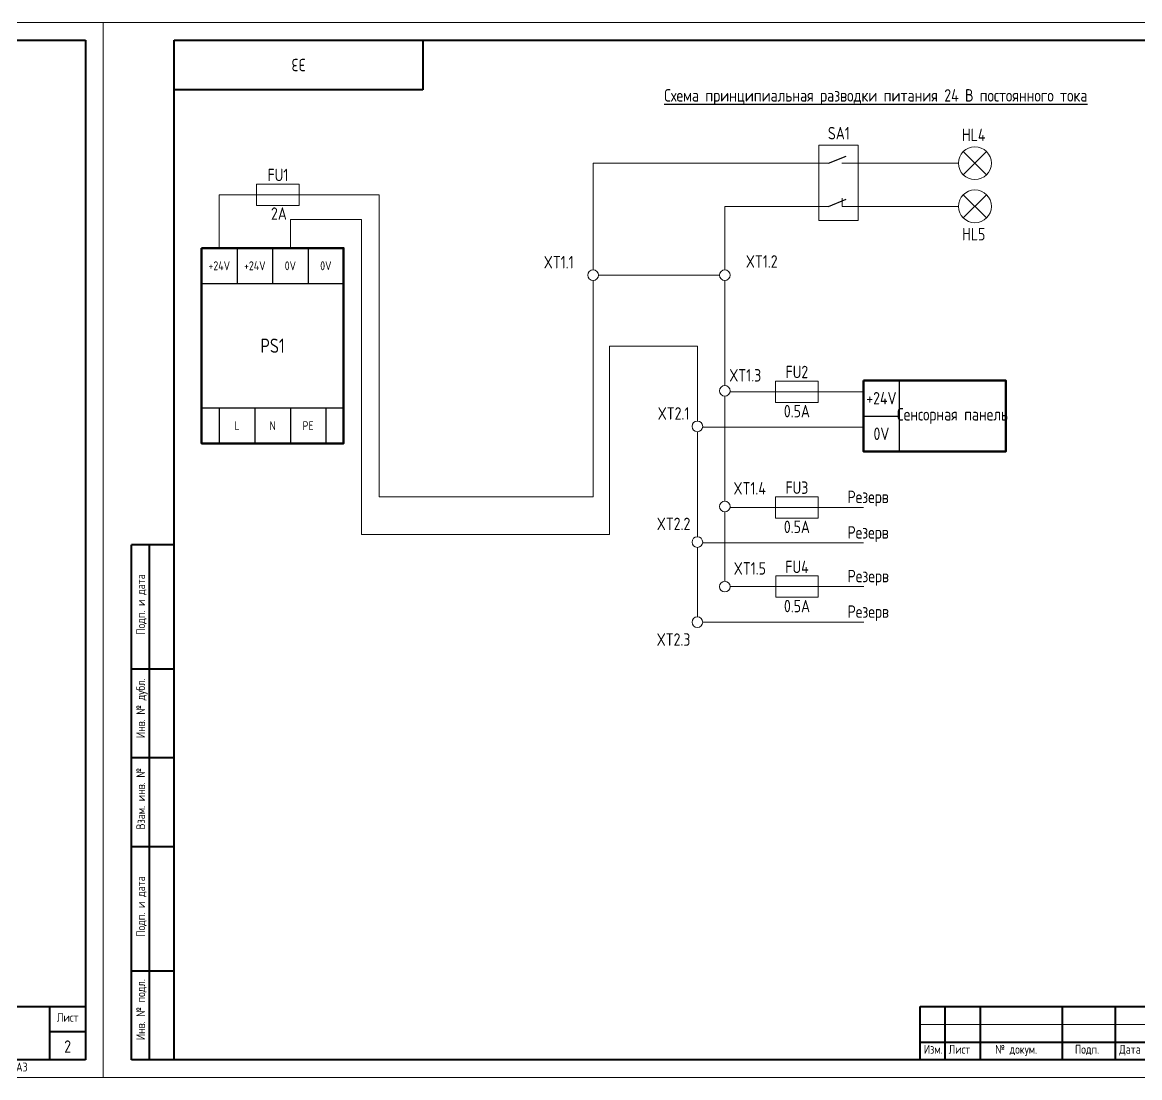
# Model space of a CAD drawing. Header units: millimetres. Extents: x 3520 to 4990, y 400 to 1747.
# Drawn here: x 4127.3 to 4441.8, y 1000 to 1297 of the extents above; entities that cross this region are included whole.
import ezdxf

# ---------------------------------------------------------------- set-up
doc = ezdxf.new("R2010")
doc.units = ezdxf.units.MM
doc.linetypes.add('K5LT_BASIC', pattern=[0])
doc.linetypes.add('K5LT_THIN', pattern=[0])
doc.layers.add('Стерка', color=7, linetype='Continuous', lineweight=15)
doc.styles.add('ГОСТ В', font='GOST_0.TTF', dxfattribs={"height": 3.5})
doc.styles.add('ГОСТ тип А', font='GOST_0.TTF', dxfattribs={"height": 3.5})

# ---------------------------------------------------------------- blocks, each defined once
blk = doc.blocks.new('A3-2')
at = {"linetype": 'K5LT_THIN', "lineweight": 18}
for p, q in [((420, 0), (420, 297)), ((420, 297), (840, 297)), ((840, 297), (840, 0)), ((650, 15), (715, 15)), ((840, 0), (420, 0))]:
    blk.add_line(p, q, dxfattribs=at)
at = {"linetype": 'K5LT_BASIC', "lineweight": 40}
for p, q in [((440, 5), (440, 292)), ((440, 292), (835, 292)), ((510, 292), (510, 278)), ((835, 292), (835, 5)), ((510, 278), (440, 278)), ((428, 5), (428, 150)), ((440, 150), (428, 150)), ((433, 5), (433, 150)), ((440, 115), (428, 115)), ((440, 90), (428, 90)), ((440, 65), (428, 65)), ((440, 30), (428, 30)), ((650, 20), (835, 20)), ((650, 5), (650, 20)), ((657, 5), (657, 20)), ((667, 5), (667, 20)), ((690, 5), (690, 20)), ((705, 5), (705, 20)), ((715, 5), (715, 20)), ((825, 5), (825, 20)), ((825, 13), (835, 13)), ((650, 10), (657, 10)), ((657, 10), (667, 10)), ((667, 10), (690, 10)), ((690, 10), (705, 10)), ((705, 10), (715, 10)), ((440, 5), (428, 5)), ((835, 5), (440, 5))]:
    blk.add_line(p, q, dxfattribs=at)
at = {"char_height": 2.5, "attachment_point": 1, "rotation": 90, "style": 'ГОСТ тип А'}
for s, insert in [('Подп. и дата', (429.32, 124.64)), ('Инв. № дубл.', (429.32, 95.56)), ('Взам. инв. №', (429.32, 69.83)), ('Подп. и дата', (429.32, 39.64)), ('Инв. № подл.', (429.32, 10.56))]:
    blk.add_mtext(s, dxfattribs=dict(at, insert=insert))
at = {"char_height": 2.5, "attachment_point": 1, "style": 'ГОСТ тип А'}
for s, insert in [('Лист', (826.99, 18.23)), ('Изм.', (651.01, 9.23)), ('Лист', (658, 9.23)), ('№ докум.', (671.12, 9.23)), ('Подп.', (693.55, 9.23)), ('Дата', (706, 9.23)), ('Формат', (804.26, 4.23)), ('A3', (815.5, 4.23))]:
    blk.add_mtext(s, dxfattribs=dict(at, insert=insert))

msp = doc.modelspace()

# ---------------------------------------------------------------- linework, layer by layer
for p, q in [((4145, 1020), (4145, 1292)), ((4354.16, 1257.36), (4359.16, 1259.36)), ((4354.16, 1245.21), (4359.16, 1247.21))]:
    msp.add_line(p, q)
at = {"color": 7}
for p, q in [((4187.69, 1233.49), (4187.69, 1223.49)), ((4197.69, 1233.49), (4197.69, 1223.49)), ((4207.69, 1233.49), (4207.69, 1223.49)), ((4177.69, 1223.49), (4217.69, 1223.49)), ((4374.07, 1196.21), (4374.07, 1176.21)), ((4177.69, 1188.49), (4217.69, 1188.49)), ((4182.69, 1188.49), (4182.69, 1178.49)), ((4192.69, 1188.49), (4192.69, 1178.49)), ((4202.69, 1188.49), (4202.69, 1178.49)), ((4212.69, 1188.49), (4212.69, 1178.49)), ((4364.07, 1186.21), (4374.07, 1186.21))]:
    msp.add_line(p, q, dxfattribs=at)
at = {"color": 7, "lineweight": 50}
for points in [[(4177.69, 1233.49), (4217.69, 1233.49), (4217.69, 1178.49), (4177.69, 1178.49)], [(4364.07, 1196.21), (4404.07, 1196.21), (4404.07, 1176.21), (4364.07, 1176.21)]]:
    msp.add_lwpolyline(points, close=True, dxfattribs=at)
at = {"layer": 'Стерка', "color": 7}
for p, q in [((4392.12, 1254.1), (4398.66, 1260.63)), ((4398.66, 1254.1), (4392.12, 1260.63)), ((4287.91, 1227.36), (4287.91, 1257.36)), ((4287.91, 1257.36), (4354.16, 1257.36)), ((4357.9, 1257.36), (4390.77, 1257.36)), ((4182.69, 1233.49), (4182.69, 1248.49)), ((4182.69, 1248.49), (4227.69, 1248.49)), ((4227.69, 1248.49), (4227.69, 1163.49)), ((4357.98, 1245.21), (4357.98, 1247.55)), ((4392.12, 1241.94), (4398.66, 1248.48)), ((4398.66, 1241.94), (4392.12, 1248.48)), ((4324.98, 1227.36), (4324.98, 1245.21)), ((4324.98, 1245.21), (4354.16, 1245.21)), ((4357.98, 1245.21), (4390.85, 1245.21)), ((4202.69, 1233.49), (4202.69, 1241.49)), ((4202.69, 1241.49), (4222.69, 1241.49)), ((4222.69, 1241.49), (4222.69, 1152.82)), ((4177.69, 1233.49), (4187.69, 1233.49)), ((4197.69, 1233.49), (4207.69, 1233.49)), ((4287.91, 1163.49), (4287.91, 1224.36)), ((4289.41, 1225.86), (4292.22, 1225.86)), ((4292.22, 1225.86), (4323.48, 1225.86)), ((4324.98, 1224.36), (4324.98, 1194.8)), ((4292.54, 1205.86), (4317.27, 1205.86)), ((4292.54, 1205.86), (4292.54, 1152.82)), ((4317.27, 1205.86), (4317.27, 1184.8)), ((4364.07, 1193.05), (4326.48, 1193.05)), ((4324.98, 1191.8), (4324.98, 1162.23)), ((4364.07, 1183.05), (4318.77, 1183.05)), ((4317.27, 1181.8), (4317.27, 1152.23)), ((4227.69, 1163.49), (4287.91, 1163.49)), ((4324.98, 1159.23), (4324.98, 1139.69)), ((4364.07, 1160.48), (4326.48, 1160.48)), ((4222.69, 1152.82), (4274.41, 1152.82)), ((4274.41, 1152.82), (4292.54, 1152.82)), ((4317.27, 1149.23), (4317.27, 1129.69)), ((4364.07, 1150.48), (4318.77, 1150.48)), ((4326.52, 1138.19), (4364.11, 1138.19)), ((4318.81, 1128.19), (4364.11, 1128.19))]:
    msp.add_line(p, q, dxfattribs=at)
for points in [[(4351.49, 1241.28), (4362.56, 1241.28), (4362.56, 1262.43), (4351.49, 1262.43)], [(4193.19, 1245.49), (4205.19, 1245.49), (4205.19, 1251.49), (4193.19, 1251.49)], [(4339.27, 1190.05), (4351.27, 1190.05), (4351.27, 1196.05), (4339.27, 1196.05)], [(4339.27, 1157.48), (4351.27, 1157.48), (4351.27, 1163.48), (4339.27, 1163.48)], [(4339.31, 1135.19), (4351.31, 1135.19), (4351.31, 1141.19), (4339.31, 1141.19)]]:
    msp.add_lwpolyline(points, close=True, dxfattribs=at)
at = {"layer": 'Стерка'}
for centre in [(4395.39, 1257.36), (4395.39, 1245.21)]:
    msp.add_circle(centre, 4.62, dxfattribs=at)
at = {"layer": 'Стерка', "color": 7}
for centre in [(4287.91, 1225.86), (4324.98, 1225.86), (4324.98, 1193.3), (4317.27, 1183.3), (4324.98, 1160.73), (4317.27, 1150.73), (4324.98, 1138.19), (4317.27, 1128.19)]:
    msp.add_circle(centre, 1.5, dxfattribs=at)

# ---------------------------------------------------------------- block references
for p in [(3310, 1000), (3730, 1000)]:
    msp.add_blockref('A3-2', p)

# ---------------------------------------------------------------- texts
at = {"color": 7, "linetype": 'Continuous', "lineweight": 15, "insert": (4205, 1285), "char_height": 3.5, "width": 70, "attachment_point": 5, "rotation": 180, "style": 'ГОСТ В'}
msp.add_mtext('{\\C256;Э3}', dxfattribs=at)
at = {"color": 7, "insert": (4367.5, 1275.97), "char_height": 3.5, "width": 395, "attachment_point": 5, "style": 'ГОСТ В'}
msp.add_mtext('{\\LСхема принципиальная разводки питания 24 В постоянного тока}', dxfattribs=at)
at = {"color": 7, "linetype": 'Continuous', "lineweight": 15, "attachment_point": 5}
for s, insert, char_height, width, style in [('{\\C256;SA1}', (4357.09, 1265.8), 3.5, 5, 'ГОСТ В'), ('{\\C256;FU1}', (4199.19, 1254.04), 3.5, 12, 'ГОСТ В'), ('{\\C256;2А}', (4199.48, 1243.17), 3.5, 12, 'ГОСТ В'), ('{\\C256;XT1.1}', (4278.23, 1229.49), 3.5, 5, 'ГОСТ В'), ('{\\C256;XT1.2}', (4335.38, 1229.71), 3.5, 5, 'ГОСТ В'), ('{\\C256;PS1}', (4197.69, 1205.99), 4, 40, 'ГОСТ тип А'), ('{\\C256;XT1.3}', (4330.74, 1197.66), 3.5, 5, 'ГОСТ В'), ('{\\C256;FU2}', (4345.27, 1198.6), 3.5, 12, 'ГОСТ В'), ('{\\C256;0.5А}', (4345.27, 1187.58), 3.5, 12, 'ГОСТ В'), ('{\\C256;XT2.1}', (4310.56, 1186.93), 3.5, 5, 'ГОСТ В'), ('{\\C256;Сенсорная панель}', (4389.07, 1186.21), 3.5, 30, 'ГОСТ В'), ('{\\C256;XT1.4}', (4331.99, 1165.86), 3.5, 5, 'ГОСТ В'), ('{\\C256;FU3}', (4345.27, 1166.04), 3.5, 12, 'ГОСТ В'), ('{\\C256;XT2.2}', (4310.56, 1155.86), 3.5, 5, 'ГОСТ В'), ('{\\C256;0.5А}', (4345.27, 1155.01), 3.5, 12, 'ГОСТ В'), ('{\\C256;XT1.5}', (4332.03, 1143.32), 3.5, 5, 'ГОСТ В'), ('{\\C256;FU4}', (4345.31, 1143.74), 3.5, 12, 'ГОСТ В'), ('{\\C256;0.5А}', (4345.31, 1132.72), 3.5, 12, 'ГОСТ В'), ('{\\C256;XT2.3}', (4310.56, 1123.3), 3.5, 5, 'ГОСТ В')]:
    msp.add_mtext(s, dxfattribs=dict(at, insert=insert, char_height=char_height, width=width, style=style))
at = {"linetype": 'Continuous', "lineweight": 15, "char_height": 3.5, "width": 0.5611, "attachment_point": 5, "style": 'ГОСТ В'}
for s, insert in [('HL4', (4395.05, 1265.33)), ('HL5', (4395.05, 1237.39))]:
    msp.add_mtext(s, dxfattribs=dict(at, insert=insert))
at = {"color": 7, "linetype": 'Continuous', "width": 10, "attachment_point": 5}
for s, insert, char_height, style in [('+24V', (4182.69, 1228.49), 2.5, 'ГОСТ тип А'), ('+24V', (4192.69, 1228.49), 2.5, 'ГОСТ тип А'), ('0V', (4202.69, 1228.49), 2.5, 'ГОСТ тип А'), ('0V', (4212.69, 1228.49), 2.5, 'ГОСТ тип А'), ('+24V', (4369.07, 1191.21), 3.5, 'ГОСТ В'), ('L', (4187.69, 1183.49), 2.5, 'ГОСТ тип А'), ('N', (4197.69, 1183.49), 2.5, 'ГОСТ тип А'), ('PE', (4207.69, 1183.49), 2.5, 'ГОСТ тип А'), ('0V', (4369.07, 1181.21), 3.5, 'ГОСТ В')]:
    msp.add_mtext(s, dxfattribs=dict(at, insert=insert, char_height=char_height, style=style))
at = {"color": 7, "linetype": 'Continuous', "lineweight": 15, "true_color": 0xffffff, "char_height": 3.5, "width": 39.9963, "attachment_point": 4, "style": 'ГОСТ В'}
for insert in [(4359.5, 1162.98), (4359.5, 1152.98), (4359.54, 1140.69), (4359.54, 1130.69)]:
    msp.add_mtext('{\\C256;Резерв}', dxfattribs=dict(at, insert=insert))
at = {"layer": 'Стерка', "color": 7, "insert": (4140, 1008.75), "char_height": 3.5, "attachment_point": 5, "style": 'ГОСТ тип А'}
msp.add_mtext_dynamic_manual_height_columns('2', width=10, gutter_width=17.5, heights=[0], dxfattribs=at)

doc.saveas('drawing.dxf')
